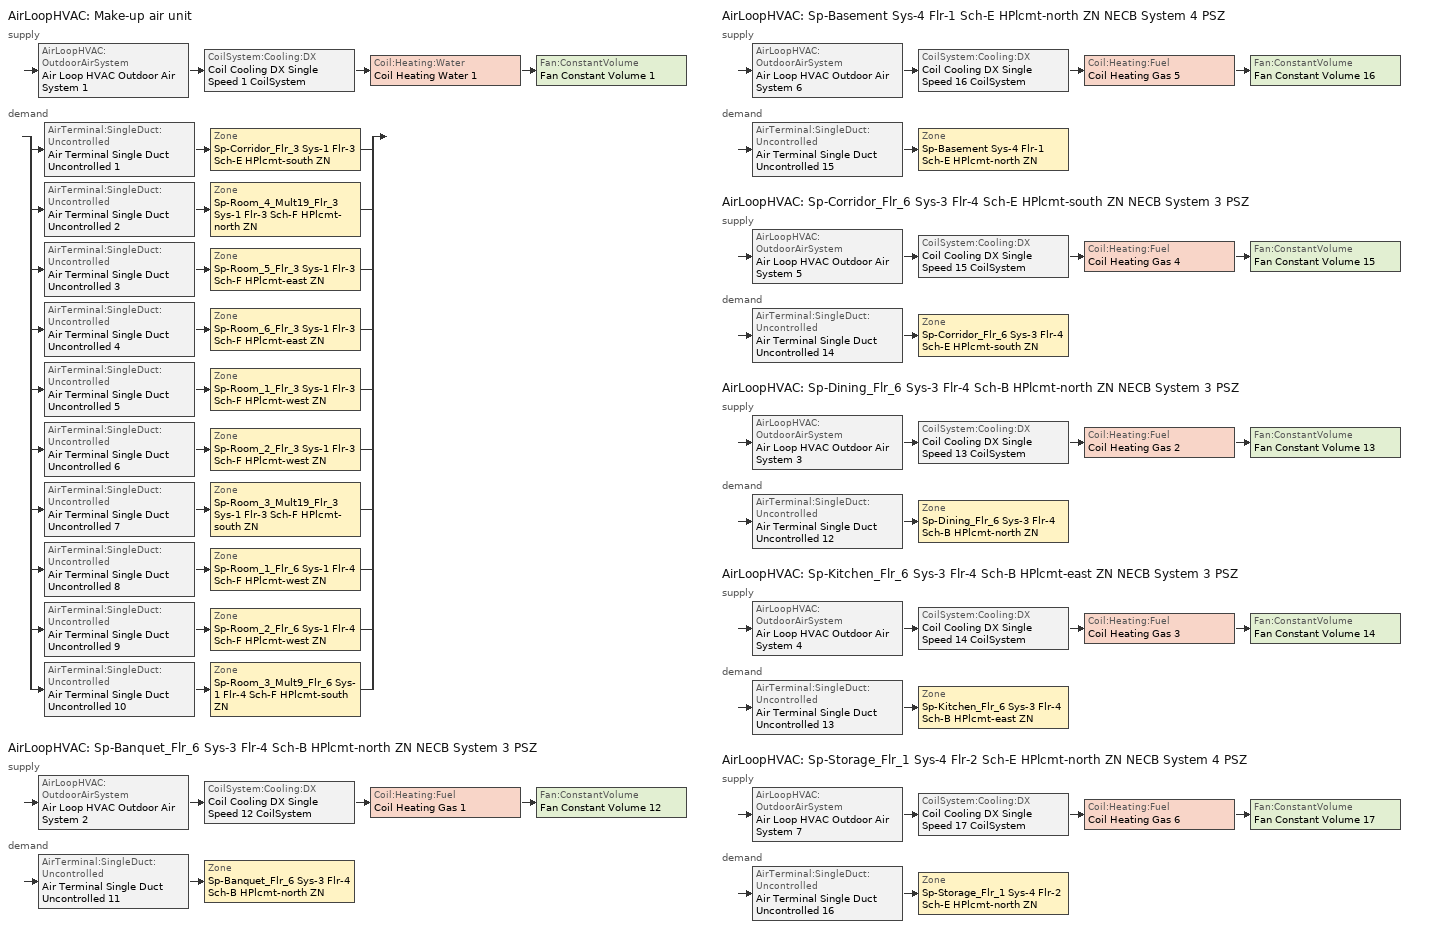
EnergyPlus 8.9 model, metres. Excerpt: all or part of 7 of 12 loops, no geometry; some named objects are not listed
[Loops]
AirLoopHVAC 'Make-up air unit'
 supply: AirLoopHVAC:OutdoorAirSystem 'Air Loop HVAC Outdoor Air System 1' > CoilSystem:Cooling:DX 'Coil Cooling DX Single Speed 1 CoilSystem' > Coil:Heating:Water 'Coil Heating Water 1' > Fan:ConstantVolume 'Fan Constant Volume 1'
 demand: split
  | AirTerminal:SingleDuct:Uncontrolled 'Air Terminal Single Duct Uncontrolled 1' > Zone 'Sp-Corridor_Flr_3 Sys-1 Flr-3 Sch-E HPlcmt-south ZN'
  | AirTerminal:SingleDuct:Uncontrolled 'Air Terminal Single Duct Uncontrolled 2' > Zone 'Sp-Room_4_Mult19_Flr_3 Sys-1 Flr-3 Sch-F HPlcmt-north ZN'
  | AirTerminal:SingleDuct:Uncontrolled 'Air Terminal Single Duct Uncontrolled 3' > Zone 'Sp-Room_5_Flr_3 Sys-1 Flr-3 Sch-F HPlcmt-east ZN'
  | AirTerminal:SingleDuct:Uncontrolled 'Air Terminal Single Duct Uncontrolled 4' > Zone 'Sp-Room_6_Flr_3 Sys-1 Flr-3 Sch-F HPlcmt-east ZN'
  | AirTerminal:SingleDuct:Uncontrolled 'Air Terminal Single Duct Uncontrolled 5' > Zone 'Sp-Room_1_Flr_3 Sys-1 Flr-3 Sch-F HPlcmt-west ZN'
  | AirTerminal:SingleDuct:Uncontrolled 'Air Terminal Single Duct Uncontrolled 6' > Zone 'Sp-Room_2_Flr_3 Sys-1 Flr-3 Sch-F HPlcmt-west ZN'
  | AirTerminal:SingleDuct:Uncontrolled 'Air Terminal Single Duct Uncontrolled 7' > Zone 'Sp-Room_3_Mult19_Flr_3 Sys-1 Flr-3 Sch-F HPlcmt-south ZN'
  | AirTerminal:SingleDuct:Uncontrolled 'Air Terminal Single Duct Uncontrolled 8' > Zone 'Sp-Room_1_Flr_6 Sys-1 Flr-4 Sch-F HPlcmt-west ZN'
  | AirTerminal:SingleDuct:Uncontrolled 'Air Terminal Single Duct Uncontrolled 9' > Zone 'Sp-Room_2_Flr_6 Sys-1 Flr-4 Sch-F HPlcmt-west ZN'
  | AirTerminal:SingleDuct:Uncontrolled 'Air Terminal Single Duct Uncontrolled 10' > Zone 'Sp-Room_3_Mult9_Flr_6 Sys-1 Flr-4 Sch-F HPlcmt-south ZN'
AirLoopHVAC 'Sp-Banquet_Flr_6 Sys-3 Flr-4 Sch-B HPlcmt-north ZN NECB System 3 PSZ'
 supply: AirLoopHVAC:OutdoorAirSystem 'Air Loop HVAC Outdoor Air System 2' > CoilSystem:Cooling:DX 'Coil Cooling DX Single Speed 12 CoilSystem' > Coil:Heating:Fuel 'Coil Heating Gas 1' > Fan:ConstantVolume 'Fan Constant Volume 12'
 demand: AirTerminal:SingleDuct:Uncontrolled 'Air Terminal Single Duct Uncontrolled 11' > Zone 'Sp-Banquet_Flr_6 Sys-3 Flr-4 Sch-B HPlcmt-north ZN'
AirLoopHVAC 'Sp-Basement Sys-4 Flr-1 Sch-E HPlcmt-north ZN NECB System 4 PSZ'
 supply: AirLoopHVAC:OutdoorAirSystem 'Air Loop HVAC Outdoor Air System 6' > CoilSystem:Cooling:DX 'Coil Cooling DX Single Speed 16 CoilSystem' > Coil:Heating:Fuel 'Coil Heating Gas 5' > Fan:ConstantVolume 'Fan Constant Volume 16'
 demand: AirTerminal:SingleDuct:Uncontrolled 'Air Terminal Single Duct Uncontrolled 15' > Zone 'Sp-Basement Sys-4 Flr-1 Sch-E HPlcmt-north ZN'
AirLoopHVAC 'Sp-Corridor_Flr_6 Sys-3 Flr-4 Sch-E HPlcmt-south ZN NECB System 3 PSZ'
 supply: AirLoopHVAC:OutdoorAirSystem 'Air Loop HVAC Outdoor Air System 5' > CoilSystem:Cooling:DX 'Coil Cooling DX Single Speed 15 CoilSystem' > Coil:Heating:Fuel 'Coil Heating Gas 4' > Fan:ConstantVolume 'Fan Constant Volume 15'
 demand: AirTerminal:SingleDuct:Uncontrolled 'Air Terminal Single Duct Uncontrolled 14' > Zone 'Sp-Corridor_Flr_6 Sys-3 Flr-4 Sch-E HPlcmt-south ZN'
AirLoopHVAC 'Sp-Dining_Flr_6 Sys-3 Flr-4 Sch-B HPlcmt-north ZN NECB System 3 PSZ'
 supply: AirLoopHVAC:OutdoorAirSystem 'Air Loop HVAC Outdoor Air System 3' > CoilSystem:Cooling:DX 'Coil Cooling DX Single Speed 13 CoilSystem' > Coil:Heating:Fuel 'Coil Heating Gas 2' > Fan:ConstantVolume 'Fan Constant Volume 13'
 demand: AirTerminal:SingleDuct:Uncontrolled 'Air Terminal Single Duct Uncontrolled 12' > Zone 'Sp-Dining_Flr_6 Sys-3 Flr-4 Sch-B HPlcmt-north ZN'
AirLoopHVAC 'Sp-Kitchen_Flr_6 Sys-3 Flr-4 Sch-B HPlcmt-east ZN NECB System 3 PSZ'
 supply: AirLoopHVAC:OutdoorAirSystem 'Air Loop HVAC Outdoor Air System 4' > CoilSystem:Cooling:DX 'Coil Cooling DX Single Speed 14 CoilSystem' > Coil:Heating:Fuel 'Coil Heating Gas 3' > Fan:ConstantVolume 'Fan Constant Volume 14'
 demand: AirTerminal:SingleDuct:Uncontrolled 'Air Terminal Single Duct Uncontrolled 13' > Zone 'Sp-Kitchen_Flr_6 Sys-3 Flr-4 Sch-B HPlcmt-east ZN'
AirLoopHVAC 'Sp-Storage_Flr_1 Sys-4 Flr-2 Sch-E HPlcmt-north ZN NECB System 4 PSZ'
 supply: AirLoopHVAC:OutdoorAirSystem 'Air Loop HVAC Outdoor Air System 7' > CoilSystem:Cooling:DX 'Coil Cooling DX Single Speed 17 CoilSystem' > Coil:Heating:Fuel 'Coil Heating Gas 6' > Fan:ConstantVolume 'Fan Constant Volume 17'
 demand: AirTerminal:SingleDuct:Uncontrolled 'Air Terminal Single Duct Uncontrolled 16' > Zone 'Sp-Storage_Flr_1 Sys-4 Flr-2 Sch-E HPlcmt-north ZN'
[ZoneControl:Thermostat] Control Object Type 1=ThermostatSetpoint:DualSetpoint
Name | Zone or ZoneList | Control Type Schedule | Control Name 1
Sp-Banquet_Flr_6 Sys-3 Flr-4 Sch-B HPlcmt-north ZN Thermostat | Sp-Banquet_Flr_6 Sys-3 Flr-4 Sch-B HPlcmt-north ZN | Sp-Banquet_Flr_6 Sys-3 Flr-4 Sch-B HPlcmt-north ZN Thermostat Schedule | Space Function Dining area - other Thermostat 3
Sp-Basement Sys-4 Flr-1 Sch-E HPlcmt-north ZN Thermostat | Sp-Basement Sys-4 Flr-1 Sch-E HPlcmt-north ZN | Sp-Basement Sys-4 Flr-1 Sch-E HPlcmt-north ZN Thermostat Schedule | Space Function Storage room <= 5 m2 <= 100 m2-sch-E Thermostat 3
Sp-Corridor_Flr_3 Sys-1 Flr-3 Sch-E HPlcmt-south ZN Thermostat | Sp-Corridor_Flr_3 Sys-1 Flr-3 Sch-E HPlcmt-south ZN | Sp-Corridor_Flr_3 Sys-1 Flr-3 Sch-E HPlcmt-south ZN Thermostat Schedule | Space Function Corridor/Transition area - hospital-sch-E Thermostat 3
Sp-Corridor_Flr_6 Sys-3 Flr-4 Sch-E HPlcmt-south ZN Thermostat | Sp-Corridor_Flr_6 Sys-3 Flr-4 Sch-E HPlcmt-south ZN | Sp-Corridor_Flr_6 Sys-3 Flr-4 Sch-E HPlcmt-south ZN Thermostat Schedule | Space Function Corridor/Transition area - hospital-sch-E Thermostat 4
Sp-Dining_Flr_6 Sys-3 Flr-4 Sch-B HPlcmt-north ZN Thermostat | Sp-Dining_Flr_6 Sys-3 Flr-4 Sch-B HPlcmt-north ZN | Sp-Dining_Flr_6 Sys-3 Flr-4 Sch-B HPlcmt-north ZN Thermostat Schedule | Space Function Dining area - other Thermostat 4
Sp-Kitchen_Flr_6 Sys-3 Flr-4 Sch-B HPlcmt-east ZN Thermostat | Sp-Kitchen_Flr_6 Sys-3 Flr-4 Sch-B HPlcmt-east ZN | Sp-Kitchen_Flr_6 Sys-3 Flr-4 Sch-B HPlcmt-east ZN Thermostat Schedule | Space Function Food preparation area Thermostat 2
Sp-Room_1_Flr_3 Sys-1 Flr-3 Sch-F HPlcmt-west ZN Thermostat | Sp-Room_1_Flr_3 Sys-1 Flr-3 Sch-F HPlcmt-west ZN | Sp-Room_1_Flr_3 Sys-1 Flr-3 Sch-F HPlcmt-west ZN Thermostat Schedule | Space Function Guest room Thermostat 13
Sp-Room_1_Flr_6 Sys-1 Flr-4 Sch-F HPlcmt-west ZN Thermostat | Sp-Room_1_Flr_6 Sys-1 Flr-4 Sch-F HPlcmt-west ZN | Sp-Room_1_Flr_6 Sys-1 Flr-4 Sch-F HPlcmt-west ZN Thermostat Schedule | Space Function Guest room Thermostat 16
Sp-Room_2_Flr_3 Sys-1 Flr-3 Sch-F HPlcmt-west ZN Thermostat | Sp-Room_2_Flr_3 Sys-1 Flr-3 Sch-F HPlcmt-west ZN | Sp-Room_2_Flr_3 Sys-1 Flr-3 Sch-F HPlcmt-west ZN Thermostat Schedule | Space Function Guest room Thermostat 14
Sp-Room_2_Flr_6 Sys-1 Flr-4 Sch-F HPlcmt-west ZN Thermostat | Sp-Room_2_Flr_6 Sys-1 Flr-4 Sch-F HPlcmt-west ZN | Sp-Room_2_Flr_6 Sys-1 Flr-4 Sch-F HPlcmt-west ZN Thermostat Schedule | Space Function Guest room Thermostat 17
Sp-Room_3_Mult19_Flr_3 Sys-1 Flr-3 Sch-F HPlcmt-south ZN Thermostat | Sp-Room_3_Mult19_Flr_3 Sys-1 Flr-3 Sch-F HPlcmt-south ZN | Sp-Room_3_Mult19_Flr_3 Sys-1 Flr-3 Sch-F HPlcmt-south ZN Thermostat Schedule | Space Function Guest room Thermostat 15
Sp-Room_3_Mult9_Flr_6 Sys-1 Flr-4 Sch-F HPlcmt-south ZN Thermostat | Sp-Room_3_Mult9_Flr_6 Sys-1 Flr-4 Sch-F HPlcmt-south ZN | Sp-Room_3_Mult9_Flr_6 Sys-1 Flr-4 Sch-F HPlcmt-south ZN Thermostat Schedule | Space Function Guest room Thermostat 18
Sp-Room_4_Mult19_Flr_3 Sys-1 Flr-3 Sch-F HPlcmt-north ZN Thermostat | Sp-Room_4_Mult19_Flr_3 Sys-1 Flr-3 Sch-F HPlcmt-north ZN | Sp-Room_4_Mult19_Flr_3 Sys-1 Flr-3 Sch-F HPlcmt-north ZN Thermostat Schedule | Space Function Guest room Thermostat 10
Sp-Room_5_Flr_3 Sys-1 Flr-3 Sch-F HPlcmt-east ZN Thermostat | Sp-Room_5_Flr_3 Sys-1 Flr-3 Sch-F HPlcmt-east ZN | Sp-Room_5_Flr_3 Sys-1 Flr-3 Sch-F HPlcmt-east ZN Thermostat Schedule | Space Function Guest room Thermostat 11
Sp-Room_6_Flr_3 Sys-1 Flr-3 Sch-F HPlcmt-east ZN Thermostat | Sp-Room_6_Flr_3 Sys-1 Flr-3 Sch-F HPlcmt-east ZN | Sp-Room_6_Flr_3 Sys-1 Flr-3 Sch-F HPlcmt-east ZN Thermostat Schedule | Space Function Guest room Thermostat 12
Sp-Storage_Flr_1 Sys-4 Flr-2 Sch-E HPlcmt-north ZN Thermostat | Sp-Storage_Flr_1 Sys-4 Flr-2 Sch-E HPlcmt-north ZN | Sp-Storage_Flr_1 Sys-4 Flr-2 Sch-E HPlcmt-north ZN Thermostat Schedule | Space Function Storage room <= 5 m2 <= 100 m2-sch-E Thermostat 4
[ThermostatSetpoint:DualSetpoint]
Name | Heating Setpoint Temperature Schedule | Cooling Setpoint Temperature Schedule
Space Function Dining area - other Thermostat 3; Space Function Dining area - other Thermostat 4; Space Function Food preparation area Thermostat 2 | NECB-B-Thermostat Setpoint-Heating | NECB-B-Thermostat Setpoint-Cooling
Space Function Storage room <= 5 m2 <= 100 m2-sch-E Thermostat 3; Space Function Corridor/Transition area - hospital-sch-E Thermostat 3; Space Function Corridor/Transition area - hospital-sch-E Thermostat 4; Space Function Storage room <= 5 m2 <= 100 m2-sch-E Thermostat 4 | NECB-E-Thermostat Setpoint-Heating | NECB-E-Thermostat Setpoint-Cooling
Space Function Guest room Thermostat 13; Space Function Guest room Thermostat 16; Space Function Guest room Thermostat 14; Space Function Guest room Thermostat 17; Space Function Guest room Thermostat 15; Space Function Guest room Thermostat 18; Space Function Guest room Thermostat 10; Space Function Guest room Thermostat 11; Space Function Guest room Thermostat 12 | NECB-F-Thermostat Setpoint-Heating | NECB-F-Thermostat Setpoint-Cooling
[AirTerminal:SingleDuct:Uncontrolled] Availability Schedule=Always On Discrete; Maximum Air Flow Rate {m3/s}=AutoSize
Air Terminal Single Duct Uncontrolled 11; Air Terminal Single Duct Uncontrolled 15; Air Terminal Single Duct Uncontrolled 1; Air Terminal Single Duct Uncontrolled 14; Air Terminal Single Duct Uncontrolled 12; Air Terminal Single Duct Uncontrolled 13; Air Terminal Single Duct Uncontrolled 5; Air Terminal Single Duct Uncontrolled 8; Air Terminal Single Duct Uncontrolled 6; Air Terminal Single Duct Uncontrolled 9; Air Terminal Single Duct Uncontrolled 7; Air Terminal Single Duct Uncontrolled 10; Air Terminal Single Duct Uncontrolled 2; Air Terminal Single Duct Uncontrolled 3; Air Terminal Single Duct Uncontrolled 4; Air Terminal Single Duct Uncontrolled 16
[Zone equipment]
Sp-Banquet_Flr_6 Sys-3 Flr-4 Sch-B HPlcmt-north ZN: Air Terminal Single Duct Uncontrolled 11, Zone HVAC Baseboard Convective Water 11
Sp-Basement Sys-4 Flr-1 Sch-E HPlcmt-north ZN: Air Terminal Single Duct Uncontrolled 15, Zone HVAC Baseboard Convective Water 15
Sp-Corridor_Flr_3 Sys-1 Flr-3 Sch-E HPlcmt-south ZN: Sp-Corridor_Flr_3 Sys-1 Flr-3 Sch-E HPlcmt-south ZN PTAC, Zone HVAC Baseboard Convective Water 1, Air Terminal Single Duct Uncontrolled 1
Sp-Corridor_Flr_6 Sys-3 Flr-4 Sch-E HPlcmt-south ZN: Air Terminal Single Duct Uncontrolled 14, Zone HVAC Baseboard Convective Water 14
Sp-Dining_Flr_6 Sys-3 Flr-4 Sch-B HPlcmt-north ZN: Air Terminal Single Duct Uncontrolled 12, Zone HVAC Baseboard Convective Water 12
Sp-Kitchen_Flr_6 Sys-3 Flr-4 Sch-B HPlcmt-east ZN: Air Terminal Single Duct Uncontrolled 13, Zone HVAC Baseboard Convective Water 13
Sp-Room_1_Flr_3 Sys-1 Flr-3 Sch-F HPlcmt-west ZN: Sp-Room_1_Flr_3 Sys-1 Flr-3 Sch-F HPlcmt-west ZN PTAC, Zone HVAC Baseboard Convective Water 5, Air Terminal Single Duct Uncontrolled 5
Sp-Room_1_Flr_6 Sys-1 Flr-4 Sch-F HPlcmt-west ZN: Sp-Room_1_Flr_6 Sys-1 Flr-4 Sch-F HPlcmt-west ZN PTAC, Zone HVAC Baseboard Convective Water 8, Air Terminal Single Duct Uncontrolled 8
Sp-Room_2_Flr_3 Sys-1 Flr-3 Sch-F HPlcmt-west ZN: Sp-Room_2_Flr_3 Sys-1 Flr-3 Sch-F HPlcmt-west ZN PTAC, Zone HVAC Baseboard Convective Water 6, Air Terminal Single Duct Uncontrolled 6
Sp-Room_2_Flr_6 Sys-1 Flr-4 Sch-F HPlcmt-west ZN: Sp-Room_2_Flr_6 Sys-1 Flr-4 Sch-F HPlcmt-west ZN PTAC, Zone HVAC Baseboard Convective Water 9, Air Terminal Single Duct Uncontrolled 9
Sp-Room_3_Mult19_Flr_3 Sys-1 Flr-3 Sch-F HPlcmt-south ZN: Sp-Room_3_Mult19_Flr_3 Sys-1 Flr-3 Sch-F HPlcmt-south ZN PTAC, Zone HVAC Baseboard Convective Water 7, Air Terminal Single Duct Uncontrolled 7
Sp-Room_3_Mult9_Flr_6 Sys-1 Flr-4 Sch-F HPlcmt-south ZN: Sp-Room_3_Mult9_Flr_6 Sys-1 Flr-4 Sch-F HPlcmt-south ZN PTAC, Zone HVAC Baseboard Convective Water 10, Air Terminal Single Duct Uncontrolled 10
Sp-Room_4_Mult19_Flr_3 Sys-1 Flr-3 Sch-F HPlcmt-north ZN: Sp-Room_4_Mult19_Flr_3 Sys-1 Flr-3 Sch-F HPlcmt-north ZN PTAC, Zone HVAC Baseboard Convective Water 2, Air Terminal Single Duct Uncontrolled 2
Sp-Room_5_Flr_3 Sys-1 Flr-3 Sch-F HPlcmt-east ZN: Sp-Room_5_Flr_3 Sys-1 Flr-3 Sch-F HPlcmt-east ZN PTAC, Zone HVAC Baseboard Convective Water 3, Air Terminal Single Duct Uncontrolled 3
Sp-Room_6_Flr_3 Sys-1 Flr-3 Sch-F HPlcmt-east ZN: Sp-Room_6_Flr_3 Sys-1 Flr-3 Sch-F HPlcmt-east ZN PTAC, Zone HVAC Baseboard Convective Water 4, Air Terminal Single Duct Uncontrolled 4
Sp-Storage_Flr_1 Sys-4 Flr-2 Sch-E HPlcmt-north ZN: Air Terminal Single Duct Uncontrolled 16, Zone HVAC Baseboard Convective Water 16
[Sizing:Zone] Zone Cooling Design Supply Air Temperature Input Method=SupplyAirTemperature; Zone Cooling Design Supply Air Temperature {C}=13; Zone Cooling Design Supply Air Temperature Difference {deltaC}=11.11; Zone Heating Design Supply Air Temperature Input Method=SupplyAirTemperature; Zone Heating Design Supply Air Temperature {C}=43; Zone Heating Design Supply Air Temperature Difference {deltaC}=11.11; Zone Cooling Design Supply Air Humidity Ratio {kgWater/kgDryAir}=0.0085; Zone Heating Design Supply Air Humidity Ratio {kgWater/kgDryAir}=0.008; Zone Heating Sizing Factor=1.3; Zone Cooling Sizing Factor=1.1; Cooling Design Air Flow Method=DesignDay; Cooling Design Air Flow Rate {m3/s}=0; Cooling Minimum Air Flow per Zone Floor Area {m3/s-m2}=0.000762; Cooling Minimum Air Flow {m3/s}=0; Cooling Minimum Air Flow Fraction=0; Heating Design Air Flow Method=DesignDay; Heating Design Air Flow Rate {m3/s}=0; Heating Maximum Air Flow per Zone Floor Area {m3/s-m2}=0.002032; Heating Maximum Air Flow {m3/s}=0.141576; Heating Maximum Air Flow Fraction=0.3; Account for Dedicated Outdoor Air System=No
Name | Design Specification Outdoor Air Object | Design Specification Zone Air Distribution Object
Sp-Banquet_Flr_6 Sys-3 Flr-4 Sch-B HPlcmt-north ZN | Space Function Dining area - other Ventilation | Sp-Banquet_Flr_6 Sys-3 Flr-4 Sch-B HPlcmt-north ZN Design Spec Zone Air Dist
Sp-Basement Sys-4 Flr-1 Sch-E HPlcmt-north ZN | Space Function Storage room <= 5 m2 <= 100 m2-sch-E Ventilation | Sp-Basement Sys-4 Flr-1 Sch-E HPlcmt-north ZN Design Spec Zone Air Dist
Sp-Corridor_Flr_3 Sys-1 Flr-3 Sch-E HPlcmt-south ZN | Space Function Corridor/Transition area - hospital-sch-E Ventilation | Sp-Corridor_Flr_3 Sys-1 Flr-3 Sch-E HPlcmt-south ZN Design Spec Zone Air Dist
Sp-Corridor_Flr_6 Sys-3 Flr-4 Sch-E HPlcmt-south ZN | Space Function Corridor/Transition area - hospital-sch-E Ventilation | Sp-Corridor_Flr_6 Sys-3 Flr-4 Sch-E HPlcmt-south ZN Design Spec Zone Air Dist
Sp-Dining_Flr_6 Sys-3 Flr-4 Sch-B HPlcmt-north ZN | Space Function Dining area - other Ventilation | Sp-Dining_Flr_6 Sys-3 Flr-4 Sch-B HPlcmt-north ZN Design Spec Zone Air Dist
Sp-Kitchen_Flr_6 Sys-3 Flr-4 Sch-B HPlcmt-east ZN | Space Function Food preparation area Ventilation | Sp-Kitchen_Flr_6 Sys-3 Flr-4 Sch-B HPlcmt-east ZN Design Spec Zone Air Dist
Sp-Room_1_Flr_3 Sys-1 Flr-3 Sch-F HPlcmt-west ZN | Space Function Guest room Ventilation | Sp-Room_1_Flr_3 Sys-1 Flr-3 Sch-F HPlcmt-west ZN Design Spec Zone Air Dist
Sp-Room_1_Flr_6 Sys-1 Flr-4 Sch-F HPlcmt-west ZN | Space Function Guest room Ventilation | Sp-Room_1_Flr_6 Sys-1 Flr-4 Sch-F HPlcmt-west ZN Design Spec Zone Air Dist
Sp-Room_2_Flr_3 Sys-1 Flr-3 Sch-F HPlcmt-west ZN | Space Function Guest room Ventilation | Sp-Room_2_Flr_3 Sys-1 Flr-3 Sch-F HPlcmt-west ZN Design Spec Zone Air Dist
Sp-Room_2_Flr_6 Sys-1 Flr-4 Sch-F HPlcmt-west ZN | Space Function Guest room Ventilation | Sp-Room_2_Flr_6 Sys-1 Flr-4 Sch-F HPlcmt-west ZN Design Spec Zone Air Dist
Sp-Room_3_Mult19_Flr_3 Sys-1 Flr-3 Sch-F HPlcmt-south ZN | Space Function Guest room Ventilation | Sp-Room_3_Mult19_Flr_3 Sys-1 Flr-3 Sch-F HPlcmt-south ZN Design Spec Zone Air Dist
Sp-Room_3_Mult9_Flr_6 Sys-1 Flr-4 Sch-F HPlcmt-south ZN | Space Function Guest room Ventilation | Sp-Room_3_Mult9_Flr_6 Sys-1 Flr-4 Sch-F HPlcmt-south ZN Design Spec Zone Air Dist
Sp-Room_4_Mult19_Flr_3 Sys-1 Flr-3 Sch-F HPlcmt-north ZN | Space Function Guest room Ventilation | Sp-Room_4_Mult19_Flr_3 Sys-1 Flr-3 Sch-F HPlcmt-north ZN Design Spec Zone Air Dist
Sp-Room_5_Flr_3 Sys-1 Flr-3 Sch-F HPlcmt-east ZN | Space Function Guest room Ventilation | Sp-Room_5_Flr_3 Sys-1 Flr-3 Sch-F HPlcmt-east ZN Design Spec Zone Air Dist
Sp-Room_6_Flr_3 Sys-1 Flr-3 Sch-F HPlcmt-east ZN | Space Function Guest room Ventilation | Sp-Room_6_Flr_3 Sys-1 Flr-3 Sch-F HPlcmt-east ZN Design Spec Zone Air Dist
Sp-Storage_Flr_1 Sys-4 Flr-2 Sch-E HPlcmt-north ZN | Space Function Storage room <= 5 m2 <= 100 m2-sch-E Ventilation | Sp-Storage_Flr_1 Sys-4 Flr-2 Sch-E HPlcmt-north ZN Design Spec Zone Air Dist
[DesignSpecification:ZoneAirDistribution] Zone Air Distribution Effectiveness in Cooling Mode=1; Zone Air Distribution Effectiveness in Heating Mode=1
Sp-Banquet_Flr_6 Sys-3 Flr-4 Sch-B HPlcmt-north ZN Design Spec Zone Air Dist; Sp-Basement Sys-4 Flr-1 Sch-E HPlcmt-north ZN Design Spec Zone Air Dist; Sp-Corridor_Flr_3 Sys-1 Flr-3 Sch-E HPlcmt-south ZN Design Spec Zone Air Dist; Sp-Corridor_Flr_6 Sys-3 Flr-4 Sch-E HPlcmt-south ZN Design Spec Zone Air Dist; Sp-Dining_Flr_6 Sys-3 Flr-4 Sch-B HPlcmt-north ZN Design Spec Zone Air Dist; Sp-Kitchen_Flr_6 Sys-3 Flr-4 Sch-B HPlcmt-east ZN Design Spec Zone Air Dist; Sp-Room_1_Flr_3 Sys-1 Flr-3 Sch-F HPlcmt-west ZN Design Spec Zone Air Dist; Sp-Room_1_Flr_6 Sys-1 Flr-4 Sch-F HPlcmt-west ZN Design Spec Zone Air Dist; Sp-Room_2_Flr_3 Sys-1 Flr-3 Sch-F HPlcmt-west ZN Design Spec Zone Air Dist; Sp-Room_2_Flr_6 Sys-1 Flr-4 Sch-F HPlcmt-west ZN Design Spec Zone Air Dist; Sp-Room_3_Mult19_Flr_3 Sys-1 Flr-3 Sch-F HPlcmt-south ZN Design Spec Zone Air Dist; Sp-Room_3_Mult9_Flr_6 Sys-1 Flr-4 Sch-F HPlcmt-south ZN Design Spec Zone Air Dist; Sp-Room_4_Mult19_Flr_3 Sys-1 Flr-3 Sch-F HPlcmt-north ZN Design Spec Zone Air Dist; Sp-Room_5_Flr_3 Sys-1 Flr-3 Sch-F HPlcmt-east ZN Design Spec Zone Air Dist; Sp-Room_6_Flr_3 Sys-1 Flr-3 Sch-F HPlcmt-east ZN Design Spec Zone Air Dist; Sp-Storage_Flr_1 Sys-4 Flr-2 Sch-E HPlcmt-north ZN Design Spec Zone Air Dist
[Controller:MechanicalVentilation] Availability Schedule=Always On Discrete; Demand Controlled Ventilation=No; System Outdoor Air Method=ZoneSum
Controller Mechanical Ventilation 2: Zone Name 1=Sp-Banquet_Flr_6 Sys-3 Flr-4 Sch-B HPlcmt-north ZN; Design Specification Outdoor Air Object Name 1=Space Function Dining area - other Ventilation; Design Specification Zone Air Distribution Object Name 1=Sp-Banquet_Flr_6 Sys-3 Flr-4 Sch-B HPlcmt-north ZN Design Spec Zone Air Dist
Controller Mechanical Ventilation 6: Zone Name 1=Sp-Basement Sys-4 Flr-1 Sch-E HPlcmt-north ZN; Design Specification Outdoor Air Object Name 1=Space Function Storage room <= 5 m2 <= 100 m2-sch-E Ventilation; Design Specification Zone Air Distribution Object Name 1=Sp-Basement Sys-4 Flr-1 Sch-E HPlcmt-north ZN Design Spec Zone Air Dist
Controller Mechanical Ventilation 1: Zone Name 1=Sp-Corridor_Flr_3 Sys-1 Flr-3 Sch-E HPlcmt-south ZN; Design Specification Outdoor Air Object Name 1=Space Function Corridor/Transition area - hospital-sch-E Ventilation; Design Specification Zone Air Distribution Object Name 1=Sp-Corridor_Flr_3 Sys-1 Flr-3 Sch-E HPlcmt-south ZN Design Spec Zone Air Dist; Zone Name 2=Sp-Room_1_Flr_3 Sys-1 Flr-3 Sch-F HPlcmt-west ZN; Design Specification Outdoor Air Object Name 2=Space Function Guest room Ventilation; Design Specification Zone Air Distribution Object Name 2=Sp-Room_1_Flr_3 Sys-1 Flr-3 Sch-F HPlcmt-west ZN Design Spec Zone Air Dist; Zone Name 3=Sp-Room_1_Flr_6 Sys-1 Flr-4 Sch-F HPlcmt-west ZN; Design Specification Outdoor Air Object Name 3=Space Function Guest room Ventilation; Design Specification Zone Air Distribution Object Name 3=Sp-Room_1_Flr_6 Sys-1 Flr-4 Sch-F HPlcmt-west ZN Design Spec Zone Air Dist; Zone Name 4=Sp-Room_2_Flr_3 Sys-1 Flr-3 Sch-F HPlcmt-west ZN; Design Specification Outdoor Air Object Name 4=Space Function Guest room Ventilation; Design Specification Zone Air Distribution Object Name 4=Sp-Room_2_Flr_3 Sys-1 Flr-3 Sch-F HPlcmt-west ZN Design Spec Zone Air Dist; Zone Name 5=Sp-Room_2_Flr_6 Sys-1 Flr-4 Sch-F HPlcmt-west ZN; Design Specification Outdoor Air Object Name 5=Space Function Guest room Ventilation; Design Specification Zone Air Distribution Object Name 5=Sp-Room_2_Flr_6 Sys-1 Flr-4 Sch-F HPlcmt-west ZN Design Spec Zone Air Dist; Zone Name 6=Sp-Room_3_Mult19_Flr_3 Sys-1 Flr-3 Sch-F HPlcmt-south ZN; Design Specification Outdoor Air Object Name 6=Space Function Guest room Ventilation; Design Specification Zone Air Distribution Object Name 6=Sp-Room_3_Mult19_Flr_3 Sys-1 Flr-3 Sch-F HPlcmt-south ZN Design Spec Zone Air Dist; Zone Name 7=Sp-Room_3_Mult9_Flr_6 Sys-1 Flr-4 Sch-F HPlcmt-south ZN; Design Specification Outdoor Air Object Name 7=Space Function Guest room Ventilation; Design Specification Zone Air Distribution Object Name 7=Sp-Room_3_Mult9_Flr_6 Sys-1 Flr-4 Sch-F HPlcmt-south ZN Design Spec Zone Air Dist; Zone Name 8=Sp-Room_4_Mult19_Flr_3 Sys-1 Flr-3 Sch-F HPlcmt-north ZN; Design Specification Outdoor Air Object Name 8=Space Function Guest room Ventilation; Design Specification Zone Air Distribution Object Name 8=Sp-Room_4_Mult19_Flr_3 Sys-1 Flr-3 Sch-F HPlcmt-north ZN Design Spec Zone Air Dist; Zone Name 9=Sp-Room_5_Flr_3 Sys-1 Flr-3 Sch-F HPlcmt-east ZN; Design Specification Outdoor Air Object Name 9=Space Function Guest room Ventilation; Design Specification Zone Air Distribution Object Name 9=Sp-Room_5_Flr_3 Sys-1 Flr-3 Sch-F HPlcmt-east ZN Design Spec Zone Air Dist; Zone Name 10=Sp-Room_6_Flr_3 Sys-1 Flr-3 Sch-F HPlcmt-east ZN; Design Specification Outdoor Air Object Name 10=Space Function Guest room Ventilation; Design Specification Zone Air Distribution Object Name 10=Sp-Room_6_Flr_3 Sys-1 Flr-3 Sch-F HPlcmt-east ZN Design Spec Zone Air Dist
Controller Mechanical Ventilation 5: Zone Name 1=Sp-Corridor_Flr_6 Sys-3 Flr-4 Sch-E HPlcmt-south ZN; Design Specification Outdoor Air Object Name 1=Space Function Corridor/Transition area - hospital-sch-E Ventilation; Design Specification Zone Air Distribution Object Name 1=Sp-Corridor_Flr_6 Sys-3 Flr-4 Sch-E HPlcmt-south ZN Design Spec Zone Air Dist
Controller Mechanical Ventilation 3: Zone Name 1=Sp-Dining_Flr_6 Sys-3 Flr-4 Sch-B HPlcmt-north ZN; Design Specification Outdoor Air Object Name 1=Space Function Dining area - other Ventilation; Design Specification Zone Air Distribution Object Name 1=Sp-Dining_Flr_6 Sys-3 Flr-4 Sch-B HPlcmt-north ZN Design Spec Zone Air Dist
Controller Mechanical Ventilation 4: Zone Name 1=Sp-Kitchen_Flr_6 Sys-3 Flr-4 Sch-B HPlcmt-east ZN; Design Specification Outdoor Air Object Name 1=Space Function Food preparation area Ventilation; Design Specification Zone Air Distribution Object Name 1=Sp-Kitchen_Flr_6 Sys-3 Flr-4 Sch-B HPlcmt-east ZN Design Spec Zone Air Dist
Controller Mechanical Ventilation 7: Zone Name 1=Sp-Storage_Flr_1 Sys-4 Flr-2 Sch-E HPlcmt-north ZN; Design Specification Outdoor Air Object Name 1=Space Function Storage room <= 5 m2 <= 100 m2-sch-E Ventilation; Design Specification Zone Air Distribution Object Name 1=Sp-Storage_Flr_1 Sys-4 Flr-2 Sch-E HPlcmt-north ZN Design Spec Zone Air Dist
[DesignSpecification:OutdoorAir] Outdoor Air Method=Sum; Outdoor Air Flow per Person {m3/s-person}=0; Outdoor Air Flow per Zone {m3/s}=0; Outdoor Air Flow Air Changes per Hour {1/hr}=0
Name | Outdoor Air Flow per Zone Floor Area {m3/s-m2}
Space Function Dining area - other Ventilation | 0.0035814
Space Function Storage room <= 5 m2 <= 100 m2-sch-E Ventilation | 0.0003556
Space Function Corridor/Transition area - hospital-sch-E Ventilation | 0.0003048
Space Function Food preparation area Ventilation | 0.0013716
Space Function Guest room Ventilation | 0.0005588
[Coil:Heating:Water]
Coil Heating Water 1: Availability Schedule=Always On Discrete; U-Factor Times Area Value {W/K}=Autosize; Maximum Water Flow Rate {m3/s}=Autosize; Performance Input Method=UFactorTimesAreaAndDesignWaterFlowRate; Rated Capacity {W}=Autosize; Rated Inlet Water Temperature {C}=82.2; Rated Inlet Air Temperature {C}=16.6; Rated Outlet Water Temperature {C}=71.1; Rated Outlet Air Temperature {C}=32.2; Rated Ratio for Air and Water Convection=0.5
[ZoneHVAC:PackagedTerminalAirConditioner] Availability Schedule=Always On Discrete; Cooling Supply Air Flow Rate {m3/s}=Autosize; Heating Supply Air Flow Rate {m3/s}=Autosize; No Load Supply Air Flow Rate {m3/s}=Autosize; Cooling Outdoor Air Flow Rate {m3/s}=Autosize; Heating Outdoor Air Flow Rate {m3/s}=Autosize; No Load Outdoor Air Flow Rate {m3/s}=Autosize; Fan Placement=DrawThrough
Name | Supply Air Fan | Heating Coil | Cooling Coil
Sp-Corridor_Flr_3 Sys-1 Flr-3 Sch-E HPlcmt-south ZN PTAC | Fan Constant Volume 2 | Coil Heating Electric 1 | Coil Cooling DX Single Speed 2
Sp-Room_1_Flr_3 Sys-1 Flr-3 Sch-F HPlcmt-west ZN PTAC | Fan Constant Volume 6 | Coil Heating Electric 5 | Coil Cooling DX Single Speed 6
Sp-Room_1_Flr_6 Sys-1 Flr-4 Sch-F HPlcmt-west ZN PTAC | Fan Constant Volume 9 | Coil Heating Electric 8 | Coil Cooling DX Single Speed 9
Sp-Room_2_Flr_3 Sys-1 Flr-3 Sch-F HPlcmt-west ZN PTAC | Fan Constant Volume 7 | Coil Heating Electric 6 | Coil Cooling DX Single Speed 7
Sp-Room_2_Flr_6 Sys-1 Flr-4 Sch-F HPlcmt-west ZN PTAC | Fan Constant Volume 10 | Coil Heating Electric 9 | Coil Cooling DX Single Speed 10
Sp-Room_3_Mult19_Flr_3 Sys-1 Flr-3 Sch-F HPlcmt-south ZN PTAC | Fan Constant Volume 8 | Coil Heating Electric 7 | Coil Cooling DX Single Speed 8
Sp-Room_3_Mult9_Flr_6 Sys-1 Flr-4 Sch-F HPlcmt-south ZN PTAC | Fan Constant Volume 11 | Coil Heating Electric 10 | Coil Cooling DX Single Speed 11
Sp-Room_4_Mult19_Flr_3 Sys-1 Flr-3 Sch-F HPlcmt-north ZN PTAC | Fan Constant Volume 3 | Coil Heating Electric 2 | Coil Cooling DX Single Speed 3
Sp-Room_5_Flr_3 Sys-1 Flr-3 Sch-F HPlcmt-east ZN PTAC | Fan Constant Volume 4 | Coil Heating Electric 3 | Coil Cooling DX Single Speed 4
Sp-Room_6_Flr_3 Sys-1 Flr-3 Sch-F HPlcmt-east ZN PTAC | Fan Constant Volume 5 | Coil Heating Electric 4 | Coil Cooling DX Single Speed 5
[Fan:ConstantVolume] Availability Schedule=Always On Discrete; Fan Total Efficiency=0.7; Maximum Flow Rate {m3/s}=AutoSize; Motor Efficiency=0.9; Motor In Airstream Fraction=1
Name | Pressure Rise {Pa}
Fan Constant Volume 2; Fan Constant Volume 6; Fan Constant Volume 9; Fan Constant Volume 7; Fan Constant Volume 10; Fan Constant Volume 8; Fan Constant Volume 11; Fan Constant Volume 3; Fan Constant Volume 4; Fan Constant Volume 5 | 640
Fan Constant Volume 1; Fan Constant Volume 12; Fan Constant Volume 16; Fan Constant Volume 15; Fan Constant Volume 13; Fan Constant Volume 14; Fan Constant Volume 17 | 250
[Coil:Heating:Electric] Availability Schedule=ON_OFF_ALWAYS_OFF; Efficiency=1; Nominal Capacity {W}=Autosize
Coil Heating Electric 1; Coil Heating Electric 5; Coil Heating Electric 8; Coil Heating Electric 6; Coil Heating Electric 9; Coil Heating Electric 7; Coil Heating Electric 10; Coil Heating Electric 2; Coil Heating Electric 3; Coil Heating Electric 4
[Coil:Cooling:DX:SingleSpeed] Availability Schedule=Always On Discrete; Gross Rated Total Cooling Capacity {W}=Autosize; Gross Rated Sensible Heat Ratio=Autosize; Gross Rated Cooling COP {W/W}=3; Rated Air Flow Rate {m3/s}=Autosize; Rated Evaporator Fan Power Per Volume Flow Rate {W/(m3/s)}=773.3; Condenser Type=AirCooled; Evaporative Condenser Effectiveness=0; Evaporative Condenser Air Flow Rate {m3/s}=Autosize; Evaporative Condenser Pump Rated Power Consumption {W}=Autosize; Crankcase Heater Capacity {W}=0; Maximum Outdoor Dry-Bulb Temperature for Crankcase Heater Operation {C}=0; Basin Heater Capacity {W/K}=0; Basin Heater Setpoint Temperature {C}=10
Name | Total Cooling Capacity Function of Temperature Curve | Total Cooling Capacity Function of Flow Fraction Curve | Energy Input Ratio Function of Temperature Curve | Energy Input Ratio Function of Flow Fraction Curve | Part Load Fraction Correlation Curve
Coil Cooling DX Single Speed 2 | Curve Biquadratic 3 | Curve Quadratic 3 | Curve Biquadratic 4 | Curve Quadratic 4 | Curve Cubic 2
Coil Cooling DX Single Speed 6 | Curve Biquadratic 11 | Curve Quadratic 11 | Curve Biquadratic 12 | Curve Quadratic 12 | Curve Cubic 6
Coil Cooling DX Single Speed 9 | Curve Biquadratic 17 | Curve Quadratic 17 | Curve Biquadratic 18 | Curve Quadratic 18 | Curve Cubic 9
Coil Cooling DX Single Speed 7 | Curve Biquadratic 13 | Curve Quadratic 13 | Curve Biquadratic 14 | Curve Quadratic 14 | Curve Cubic 7
Coil Cooling DX Single Speed 10 | Curve Biquadratic 19 | Curve Quadratic 19 | Curve Biquadratic 20 | Curve Quadratic 20 | Curve Cubic 10
Coil Cooling DX Single Speed 8 | Curve Biquadratic 15 | Curve Quadratic 15 | Curve Biquadratic 16 | Curve Quadratic 16 | Curve Cubic 8
Coil Cooling DX Single Speed 11 | Curve Biquadratic 21 | Curve Quadratic 21 | Curve Biquadratic 22 | Curve Quadratic 22 | Curve Cubic 11
Coil Cooling DX Single Speed 3 | Curve Biquadratic 5 | Curve Quadratic 5 | Curve Biquadratic 6 | Curve Quadratic 6 | Curve Cubic 3
Coil Cooling DX Single Speed 4 | Curve Biquadratic 7 | Curve Quadratic 7 | Curve Biquadratic 8 | Curve Quadratic 8 | Curve Cubic 4
Coil Cooling DX Single Speed 5 | Curve Biquadratic 9 | Curve Quadratic 9 | Curve Biquadratic 10 | Curve Quadratic 10 | Curve Cubic 5
Coil Cooling DX Single Speed 1 | Curve Biquadratic 1 | Curve Quadratic 1 | Curve Biquadratic 2 | Curve Quadratic 2 | Curve Cubic 1
Coil Cooling DX Single Speed 12 | Curve Biquadratic 23 | Curve Quadratic 23 | Curve Biquadratic 24 | Curve Quadratic 24 | Curve Quadratic 25
Coil Cooling DX Single Speed 16 | Curve Biquadratic 31 | Curve Quadratic 35 | Curve Biquadratic 32 | Curve Quadratic 36 | Curve Cubic 12
Coil Cooling DX Single Speed 15 | Curve Biquadratic 29 | Curve Quadratic 32 | Curve Biquadratic 30 | Curve Quadratic 33 | Curve Quadratic 34
Coil Cooling DX Single Speed 13 | Curve Biquadratic 25 | Curve Quadratic 26 | Curve Biquadratic 26 | Curve Quadratic 27 | Curve Quadratic 28
Coil Cooling DX Single Speed 14 | Curve Biquadratic 27 | Curve Quadratic 29 | Curve Biquadratic 28 | Curve Quadratic 30 | Curve Quadratic 31
Coil Cooling DX Single Speed 17 | Curve Biquadratic 33 | Curve Quadratic 37 | Curve Biquadratic 34 | Curve Quadratic 38 | Curve Cubic 13
[AirLoopHVAC] Design Supply Air Flow Rate {m3/s}=AutoSize
Make-up air unit; Sp-Banquet_Flr_6 Sys-3 Flr-4 Sch-B HPlcmt-north ZN NECB System 3 PSZ; Sp-Basement Sys-4 Flr-1 Sch-E HPlcmt-north ZN NECB System 4 PSZ; Sp-Corridor_Flr_6 Sys-3 Flr-4 Sch-E HPlcmt-south ZN NECB System 3 PSZ; Sp-Dining_Flr_6 Sys-3 Flr-4 Sch-B HPlcmt-north ZN NECB System 3 PSZ; Sp-Kitchen_Flr_6 Sys-3 Flr-4 Sch-B HPlcmt-east ZN NECB System 3 PSZ; Sp-Storage_Flr_1 Sys-4 Flr-2 Sch-E HPlcmt-north ZN NECB System 4 PSZ
[Sizing:System] Design Outdoor Air Flow Rate {m3/s}=Autosize; Central Heating Maximum System Air Flow Ratio=1; Preheat Design Temperature {C}=7; Preheat Design Humidity Ratio {kgWater/kgDryAir}=0.008; Precool Design Temperature {C}=13; Precool Design Humidity Ratio {kgWater/kgDryAir}=0.008; Central Cooling Design Supply Air Temperature {C}=13; Central Heating Design Supply Air Temperature {C}=43; Type of Zone Sum to Use=NonCoincident; Central Cooling Design Supply Air Humidity Ratio {kgWater/kgDryAir}=0.0085; Central Heating Design Supply Air Humidity Ratio {kgWater/kgDryAir}=0.008; Cooling Supply Air Flow Rate Method=DesignDay; Cooling Supply Air Flow Rate {m3/s}=0; Cooling Supply Air Flow Rate Per Floor Area {m3/s-m2}=0.00996765; Cooling Fraction of Autosized Cooling Supply Air Flow Rate=1; Cooling Supply Air Flow Rate Per Unit Cooling Capacity {m3/s-W}=3.94755e-05; Heating Supply Air Flow Rate Method=DesignDay; Heating Supply Air Flow Rate {m3/s}=0; Heating Supply Air Flow Rate Per Floor Area {m3/s-m2}=0.00996765; Heating Fraction of Autosized Heating Supply Air Flow Rate=1; Heating Fraction of Autosized Cooling Supply Air Flow Rate=1; Heating Supply Air Flow Rate Per Unit Heating Capacity {m3/s-W}=3.15882e-05; System Outdoor Air Method=ZoneSum; Zone Maximum Outdoor Air Fraction=1; Cooling Design Capacity Method=CoolingDesignCapacity; Cooling Design Capacity {W}=Autosize; Cooling Design Capacity Per Floor Area {W/m2}=234.7; Fraction of Autosized Cooling Design Capacity=1; Heating Design Capacity Method=HeatingDesignCapacity; Heating Design Capacity {W}=Autosize; Heating Design Capacity Per Floor Area {W/m2}=157; Fraction of Autosized Heating Design Capacity=1; Central Cooling Capacity Control Method=OnOff
Name | Type of Load to Size On | 100% Outdoor Air in Cooling | 100% Outdoor Air in Heating
Make-up air unit | VentilationRequirement | Yes | Yes
Sp-Banquet_Flr_6 Sys-3 Flr-4 Sch-B HPlcmt-north ZN NECB System 3 PSZ; Sp-Basement Sys-4 Flr-1 Sch-E HPlcmt-north ZN NECB System 4 PSZ; Sp-Corridor_Flr_6 Sys-3 Flr-4 Sch-E HPlcmt-south ZN NECB System 3 PSZ; Sp-Dining_Flr_6 Sys-3 Flr-4 Sch-B HPlcmt-north ZN NECB System 3 PSZ; Sp-Kitchen_Flr_6 Sys-3 Flr-4 Sch-B HPlcmt-east ZN NECB System 3 PSZ; Sp-Storage_Flr_1 Sys-4 Flr-2 Sch-E HPlcmt-north ZN NECB System 4 PSZ | Sensible | No | No
[Controller:WaterCoil]
Controller Water Coil 1: Control Variable=Temperature; Action=Normal; Actuator Variable=Flow; Controller Convergence Tolerance {deltaC}=Autosize; Maximum Actuated Flow {m3/s}=Autosize; Minimum Actuated Flow {m3/s}=0
[Controller:OutdoorAir] Minimum Outdoor Air Flow Rate {m3/s}=Autosize; Maximum Outdoor Air Flow Rate {m3/s}=Autosize; Economizer Control Type=NoEconomizer; Economizer Control Action Type=ModulateFlow; Economizer Maximum Limit Dry-Bulb Temperature {C}=28; Economizer Maximum Limit Enthalpy {J/kg}=64000; Economizer Minimum Limit Dry-Bulb Temperature {C}=-100; Lockout Type=NoLockout; Minimum Limit Type=FixedMinimum; High Humidity Control=No; Control High Indoor Humidity Based on Outdoor Humidity Ratio=Yes; Heat Recovery Bypass Control Type=BypassWhenWithinEconomizerLimits
Name | Mechanical Ventilation Controller
Controller Outdoor Air 1 | Controller Mechanical Ventilation 1
Controller Outdoor Air 2 | Controller Mechanical Ventilation 2
Controller Outdoor Air 6 | Controller Mechanical Ventilation 6
Controller Outdoor Air 5 | Controller Mechanical Ventilation 5
Controller Outdoor Air 3 | Controller Mechanical Ventilation 3
Controller Outdoor Air 4 | Controller Mechanical Ventilation 4
Controller Outdoor Air 7 | Controller Mechanical Ventilation 7
[SetpointManager:MixedAir] Control Variable=Temperature
Node 46 OS Default SPM; Node 45 OS Default SPM; Node 44 OS Default SPM; Node 115 OS Default SPM; Node 114 OS Default SPM; Node 113 OS Default SPM; Node 167 OS Default SPM; Node 166 OS Default SPM; Node 165 OS Default SPM; Node 154 OS Default SPM; Node 153 OS Default SPM; Node 152 OS Default SPM; Node 128 OS Default SPM; Node 127 OS Default SPM; Node 126 OS Default SPM; Node 141 OS Default SPM; Node 140 OS Default SPM; Node 139 OS Default SPM; Node 180 OS Default SPM; Node 179 OS Default SPM; Node 178 OS Default SPM
[CoilSystem:Cooling:DX] Availability Schedule=Always On Discrete
Name | Cooling Coil
Coil Cooling DX Single Speed 1 CoilSystem | Coil Cooling DX Single Speed 1
Coil Cooling DX Single Speed 12 CoilSystem | Coil Cooling DX Single Speed 12
Coil Cooling DX Single Speed 16 CoilSystem | Coil Cooling DX Single Speed 16
Coil Cooling DX Single Speed 15 CoilSystem | Coil Cooling DX Single Speed 15
Coil Cooling DX Single Speed 13 CoilSystem | Coil Cooling DX Single Speed 13
Coil Cooling DX Single Speed 14 CoilSystem | Coil Cooling DX Single Speed 14
Coil Cooling DX Single Speed 17 CoilSystem | Coil Cooling DX Single Speed 17
[SetpointManager:Scheduled]
Setpoint Manager Scheduled 1: Control Variable=Temperature; Schedule=Makeup-Air Unit Supply Air Temp
[Coil:Heating:Fuel] Availability Schedule=Always On Discrete; Fuel Type=NaturalGas; Burner Efficiency=0.8; Nominal Capacity {W}=AutoSize; Parasitic Electric Load {W}=0; Parasitic Fuel Load {W}=0
Coil Heating Gas 1; Coil Heating Gas 5; Coil Heating Gas 4; Coil Heating Gas 2; Coil Heating Gas 3; Coil Heating Gas 6
[SetpointManager:SingleZone:Reheat] Control Variable=Temperature; Minimum Supply Air Temperature {C}=13; Maximum Supply Air Temperature {C}=43
Name | Control Zone
Setpoint Manager Single Zone Reheat 1 | Sp-Banquet_Flr_6 Sys-3 Flr-4 Sch-B HPlcmt-north ZN
Setpoint Manager Single Zone Reheat 5 | Sp-Basement Sys-4 Flr-1 Sch-E HPlcmt-north ZN
Setpoint Manager Single Zone Reheat 4 | Sp-Corridor_Flr_6 Sys-3 Flr-4 Sch-E HPlcmt-south ZN
Setpoint Manager Single Zone Reheat 2 | Sp-Dining_Flr_6 Sys-3 Flr-4 Sch-B HPlcmt-north ZN
Setpoint Manager Single Zone Reheat 3 | Sp-Kitchen_Flr_6 Sys-3 Flr-4 Sch-B HPlcmt-east ZN
Setpoint Manager Single Zone Reheat 6 | Sp-Storage_Flr_1 Sys-4 Flr-2 Sch-E HPlcmt-north ZN
[Schedule:Compact]
Sp-Banquet_Flr_6 Sys-3 Flr-4 Sch-B HPlcmt-north ZN Thermostat Schedule; Sp-Basement Sys-4 Flr-1 Sch-E HPlcmt-north ZN Thermostat Schedule; Sp-Corridor_Flr_3 Sys-1 Flr-3 Sch-E HPlcmt-south ZN Thermostat Schedule; Sp-Corridor_Flr_6 Sys-3 Flr-4 Sch-E HPlcmt-south ZN Thermostat Schedule; Sp-Dining_Flr_6 Sys-3 Flr-4 Sch-B HPlcmt-north ZN Thermostat Schedule; Sp-Kitchen_Flr_6 Sys-3 Flr-4 Sch-B HPlcmt-east ZN Thermostat Schedule; Sp-Room_1_Flr_3 Sys-1 Flr-3 Sch-F HPlcmt-west ZN Thermostat Schedule; Sp-Room_1_Flr_6 Sys-1 Flr-4 Sch-F HPlcmt-west ZN Thermostat Schedule; Sp-Room_2_Flr_3 Sys-1 Flr-3 Sch-F HPlcmt-west ZN Thermostat Schedule; Sp-Room_2_Flr_6 Sys-1 Flr-4 Sch-F HPlcmt-west ZN Thermostat Schedule; Sp-Room_3_Mult19_Flr_3 Sys-1 Flr-3 Sch-F HPlcmt-south ZN Thermostat Schedule; Sp-Room_3_Mult9_Flr_6 Sys-1 Flr-4 Sch-F HPlcmt-south ZN Thermostat Schedule; Sp-Room_4_Mult19_Flr_3 Sys-1 Flr-3 Sch-F HPlcmt-north ZN Thermostat Schedule; Sp-Room_5_Flr_3 Sys-1 Flr-3 Sch-F HPlcmt-east ZN Thermostat Schedule; Sp-Room_6_Flr_3 Sys-1 Flr-3 Sch-F HPlcmt-east ZN Thermostat Schedule; Sp-Storage_Flr_1 Sys-4 Flr-2 Sch-E HPlcmt-north ZN Thermostat Schedule: Through: 12/31, For: AllDays, Until: 24:00, 4
[Schedule:Day:Interval]
NECB-B-Thermostat Setpoint-Heating Sun|Hol Day: No, 01:00, 18, 02:00, 22, 09:00, 18, 10:00, 20, 23:00, 22, 24:00, 18
NECB-B-Thermostat Setpoint-Heating Default|Wkdy Day; NECB-B-Thermostat Setpoint-Heating Sat Day; NECB-B-Thermostat Setpoint-Heating Default: No, 02:00, 22, 08:00, 18, 09:00, 20, 24:00, 22
NECB-B-Thermostat Setpoint-Cooling Sun|Hol Day: No, 09:00, 35, 23:00, 24, 24:00, 35
NECB-B-Thermostat Setpoint-Cooling Default|Wkdy Day; NECB-B-Thermostat Setpoint-Cooling Sat Day; NECB-B-Thermostat Setpoint-Cooling Default: No, 01:00, 24, 08:00, 35, 24:00, 24
NECB-E-Thermostat Setpoint-Heating Sun|Hol Day: No, 24:00, 18
NECB-E-Thermostat Setpoint-Heating Default|Wkdy Day; NECB-E-Thermostat Setpoint-Heating Default: No, 07:00, 18, 08:00, 20, 19:00, 22, 24:00, 18
NECB-E-Thermostat Setpoint-Heating Sat Day: No, 08:00, 18, 09:00, 20, 17:00, 22, 24:00, 18
NECB-E-Thermostat Setpoint-Cooling Sun|Hol Day: No, 24:00, 35
NECB-E-Thermostat Setpoint-Cooling Default|Wkdy Day; NECB-E-Thermostat Setpoint-Cooling Default: No, 07:00, 35, 19:00, 24, 24:00, 35
NECB-E-Thermostat Setpoint-Cooling Sat Day: No, 08:00, 35, 17:00, 24, 24:00, 35
sunON_OFF_ALWAYS_OFF 1; wkdON_OFF_ALWAYS_OFF 1; satON_OFF_ALWAYS_OFF 1; Schedule Day 3: No, 01:00, 0, 02:00, 0, 03:00, 0, 04:00, 0, 05:00, 0, 06:00, 0, 07:00, 0, 08:00, 0, 09:00, 0, 10:00, 0, 11:00, 0, 12:00, 0, 13:00, 0, 14:00, 0, 15:00, 0, 16:00, 0, 17:00, 0, 18:00, 0, 19:00, 0, 20:00, 0, 21:00, 0, 22:00, 0, 23:00, 0, 24:00, 0
NECB-F-Thermostat Setpoint-Heating Sun|Hol Day; NECB-F-Thermostat Setpoint-Heating Default|Wkdy Day; NECB-F-Thermostat Setpoint-Heating Sat Day; NECB-F-Thermostat Setpoint-Heating Default: No, 01:00, 22, 07:00, 18, 08:00, 20, 24:00, 22
NECB-F-Thermostat Setpoint-Cooling Sun|Hol Day; NECB-F-Thermostat Setpoint-Cooling Default|Wkdy Day; NECB-F-Thermostat Setpoint-Cooling Sat Day; NECB-F-Thermostat Setpoint-Cooling Default: No, 24:00, 24
Makeup Air Unit Supply Air Temp Default: No, 24:00, 20
[Schedule:Week:Daily]
NECB-B-Thermostat Setpoint-Heating Week Rule - Jan1-Dec31: NECB-B-Thermostat Setpoint-Heating Sun|Hol Day, NECB-B-Thermostat Setpoint-Heating Default|Wkdy Day, NECB-B-Thermostat Setpoint-Heating Default|Wkdy Day, NECB-B-Thermostat Setpoint-Heating Default|Wkdy Day, NECB-B-Thermostat Setpoint-Heating Default|Wkdy Day, NECB-B-Thermostat Setpoint-Heating Default|Wkdy Day, NECB-B-Thermostat Setpoint-Heating Sat Day, NECB-B-Thermostat Setpoint-Heating Default, NECB-B-Thermostat Setpoint-Heating Default, NECB-B-Thermostat Setpoint-Heating Default, NECB-B-Thermostat Setpoint-Heating Default, NECB-B-Thermostat Setpoint-Heating Default
NECB-B-Thermostat Setpoint-Cooling Week Rule - Jan1-Dec31: NECB-B-Thermostat Setpoint-Cooling Sun|Hol Day, NECB-B-Thermostat Setpoint-Cooling Default|Wkdy Day, NECB-B-Thermostat Setpoint-Cooling Default|Wkdy Day, NECB-B-Thermostat Setpoint-Cooling Default|Wkdy Day, NECB-B-Thermostat Setpoint-Cooling Default|Wkdy Day, NECB-B-Thermostat Setpoint-Cooling Default|Wkdy Day, NECB-B-Thermostat Setpoint-Cooling Sat Day, NECB-B-Thermostat Setpoint-Cooling Default, NECB-B-Thermostat Setpoint-Cooling Default, NECB-B-Thermostat Setpoint-Cooling Default, NECB-B-Thermostat Setpoint-Cooling Default, NECB-B-Thermostat Setpoint-Cooling Default
NECB-E-Thermostat Setpoint-Heating Week Rule - Jan1-Dec31: NECB-E-Thermostat Setpoint-Heating Sun|Hol Day, NECB-E-Thermostat Setpoint-Heating Default|Wkdy Day, NECB-E-Thermostat Setpoint-Heating Default|Wkdy Day, NECB-E-Thermostat Setpoint-Heating Default|Wkdy Day, NECB-E-Thermostat Setpoint-Heating Default|Wkdy Day, NECB-E-Thermostat Setpoint-Heating Default|Wkdy Day, NECB-E-Thermostat Setpoint-Heating Sat Day, NECB-E-Thermostat Setpoint-Heating Default, NECB-E-Thermostat Setpoint-Heating Default, NECB-E-Thermostat Setpoint-Heating Default, NECB-E-Thermostat Setpoint-Heating Default, NECB-E-Thermostat Setpoint-Heating Default
NECB-E-Thermostat Setpoint-Cooling Week Rule - Jan1-Dec31: NECB-E-Thermostat Setpoint-Cooling Sun|Hol Day, NECB-E-Thermostat Setpoint-Cooling Default|Wkdy Day, NECB-E-Thermostat Setpoint-Cooling Default|Wkdy Day, NECB-E-Thermostat Setpoint-Cooling Default|Wkdy Day, NECB-E-Thermostat Setpoint-Cooling Default|Wkdy Day, NECB-E-Thermostat Setpoint-Cooling Default|Wkdy Day, NECB-E-Thermostat Setpoint-Cooling Sat Day, NECB-E-Thermostat Setpoint-Cooling Default, NECB-E-Thermostat Setpoint-Cooling Default, NECB-E-Thermostat Setpoint-Cooling Default, NECB-E-Thermostat Setpoint-Cooling Default, NECB-E-Thermostat Setpoint-Cooling Default
ON_OFF_ALWAYS_OFF Week Rule - Jan1-Dec31: sunON_OFF_ALWAYS_OFF 1, wkdON_OFF_ALWAYS_OFF 1, wkdON_OFF_ALWAYS_OFF 1, wkdON_OFF_ALWAYS_OFF 1, wkdON_OFF_ALWAYS_OFF 1, wkdON_OFF_ALWAYS_OFF 1, satON_OFF_ALWAYS_OFF 1, Schedule Day 3, Schedule Day 3, Schedule Day 3, Schedule Day 3, Schedule Day 3
NECB-F-Thermostat Setpoint-Heating Week Rule - Jan1-Dec31: NECB-F-Thermostat Setpoint-Heating Sun|Hol Day, NECB-F-Thermostat Setpoint-Heating Default|Wkdy Day, NECB-F-Thermostat Setpoint-Heating Default|Wkdy Day, NECB-F-Thermostat Setpoint-Heating Default|Wkdy Day, NECB-F-Thermostat Setpoint-Heating Default|Wkdy Day, NECB-F-Thermostat Setpoint-Heating Default|Wkdy Day, NECB-F-Thermostat Setpoint-Heating Sat Day, NECB-F-Thermostat Setpoint-Heating Default, NECB-F-Thermostat Setpoint-Heating Default, NECB-F-Thermostat Setpoint-Heating Default, NECB-F-Thermostat Setpoint-Heating Default, NECB-F-Thermostat Setpoint-Heating Default
NECB-F-Thermostat Setpoint-Cooling Week Rule - Jan1-Dec31: NECB-F-Thermostat Setpoint-Cooling Sun|Hol Day, NECB-F-Thermostat Setpoint-Cooling Default|Wkdy Day, NECB-F-Thermostat Setpoint-Cooling Default|Wkdy Day, NECB-F-Thermostat Setpoint-Cooling Default|Wkdy Day, NECB-F-Thermostat Setpoint-Cooling Default|Wkdy Day, NECB-F-Thermostat Setpoint-Cooling Default|Wkdy Day, NECB-F-Thermostat Setpoint-Cooling Sat Day, NECB-F-Thermostat Setpoint-Cooling Default, NECB-F-Thermostat Setpoint-Cooling Default, NECB-F-Thermostat Setpoint-Cooling Default, NECB-F-Thermostat Setpoint-Cooling Default, NECB-F-Thermostat Setpoint-Cooling Default
Makeup-Air Unit Supply Air Temp Week Rule - Jan1-Dec31: Makeup Air Unit Supply Air Temp Default, Makeup Air Unit Supply Air Temp Default, Makeup Air Unit Supply Air Temp Default, Makeup Air Unit Supply Air Temp Default, Makeup Air Unit Supply Air Temp Default, Makeup Air Unit Supply Air Temp Default, Makeup Air Unit Supply Air Temp Default, Makeup Air Unit Supply Air Temp Default, Makeup Air Unit Supply Air Temp Default, Makeup Air Unit Supply Air Temp Default, Makeup Air Unit Supply Air Temp Default, Makeup Air Unit Supply Air Temp Default
[Schedule:Year]
NECB-B-Thermostat Setpoint-Heating: NECB-B-Thermostat Setpoint-Heating Week Rule - Jan1-Dec31, 1, 1, 12, 31
NECB-B-Thermostat Setpoint-Cooling: NECB-B-Thermostat Setpoint-Cooling Week Rule - Jan1-Dec31, 1, 1, 12, 31
NECB-E-Thermostat Setpoint-Heating: NECB-E-Thermostat Setpoint-Heating Week Rule - Jan1-Dec31, 1, 1, 12, 31
NECB-E-Thermostat Setpoint-Cooling: NECB-E-Thermostat Setpoint-Cooling Week Rule - Jan1-Dec31, 1, 1, 12, 31
ON_OFF_ALWAYS_OFF: ON_OFF_ALWAYS_OFF Week Rule - Jan1-Dec31, 1, 1, 12, 31
NECB-F-Thermostat Setpoint-Heating: NECB-F-Thermostat Setpoint-Heating Week Rule - Jan1-Dec31, 1, 1, 12, 31
NECB-F-Thermostat Setpoint-Cooling: NECB-F-Thermostat Setpoint-Cooling Week Rule - Jan1-Dec31, 1, 1, 12, 31
Makeup-Air Unit Supply Air Temp: Makeup-Air Unit Supply Air Temp Week Rule - Jan1-Dec31, 1, 1, 12, 31
[Schedule:Constant]
Always On Discrete: Hourly Value=1
[Curve:Biquadratic] Maximum Value of y {BasedOnField A3}=46
Name | Coefficient1 Constant | Coefficient2 x | Coefficient3 x**2 | Coefficient4 y | Coefficient5 y**2 | Coefficient6 x*y | Minimum Value of x {BasedOnField A2} | Maximum Value of x {BasedOnField A2} | Minimum Value of y {BasedOnField A3}
Curve Biquadratic 3; Curve Biquadratic 11; Curve Biquadratic 17; Curve Biquadratic 13; Curve Biquadratic 19; Curve Biquadratic 15; Curve Biquadratic 21; Curve Biquadratic 5; Curve Biquadratic 7; Curve Biquadratic 9; Curve Biquadratic 1; Curve Biquadratic 31; Curve Biquadratic 33 | 0.867905 | 0.0142459 | 0.000554364 | -0.00755748 | 3.3048e-05 | -0.000191808 | 13 | 24 | 24
Curve Biquadratic 4; Curve Biquadratic 12; Curve Biquadratic 18; Curve Biquadratic 14; Curve Biquadratic 20; Curve Biquadratic 16; Curve Biquadratic 22; Curve Biquadratic 6; Curve Biquadratic 8; Curve Biquadratic 10; Curve Biquadratic 2; Curve Biquadratic 32; Curve Biquadratic 34 | 0.116936 | 0.0284933 | -0.000411156 | 0.0214108 | 0.000161028 | -0.000679104 | 13 | 24 | 24
Curve Biquadratic 23; Curve Biquadratic 29; Curve Biquadratic 25; Curve Biquadratic 27 | 0.942588 | 0.00954335 | 0.00068377 | -0.0110427 | 5.249e-06 | -9.72e-06 | 17 | 22 | 13
Curve Biquadratic 24; Curve Biquadratic 30; Curve Biquadratic 26; Curve Biquadratic 28 | 0.342414 | 0.034885 | -0.0006237 | 0.00497722 | 0.000437951 | -0.000728028 | 17 | 22 | 13
[Curve:Quadratic]
Name | Coefficient1 Constant | Coefficient2 x | Coefficient3 x**2 | Minimum Value of x {BasedOnField A2} | Maximum Value of x {BasedOnField A2}
Curve Quadratic 3; Curve Quadratic 4; Curve Quadratic 11; Curve Quadratic 12; Curve Quadratic 17; Curve Quadratic 18; Curve Quadratic 13; Curve Quadratic 14; Curve Quadratic 19; Curve Quadratic 20; Curve Quadratic 15; Curve Quadratic 16; Curve Quadratic 21; Curve Quadratic 22; Curve Quadratic 5; Curve Quadratic 6; Curve Quadratic 7; Curve Quadratic 8; Curve Quadratic 9; Curve Quadratic 10; Curve Quadratic 1; Curve Quadratic 2; Curve Quadratic 35; Curve Quadratic 36; Curve Quadratic 37; Curve Quadratic 38 | 1 | 0 | 0 | 0 | 1
Curve Quadratic 23; Curve Quadratic 32; Curve Quadratic 26; Curve Quadratic 29 | 0.8 | 0.2 | 0 | 0.5 | 1.5
Curve Quadratic 24; Curve Quadratic 33; Curve Quadratic 27; Curve Quadratic 30 | 1.1552 | -0.1808 | 0.0256 | 0.5 | 1.5
Curve Quadratic 25; Curve Quadratic 34; Curve Quadratic 28; Curve Quadratic 31 | 0.85 | 0.15 | 0 | 0 | 1
[Curve:Cubic] Coefficient1 Constant=0.0277; Coefficient2 x=4.9151; Coefficient3 x**2=-8.184; Coefficient4 x**3=4.2702; Minimum Value of x {BasedOnField A2}=0.7; Maximum Value of x {BasedOnField A2}=1
Curve Cubic 2; Curve Cubic 6; Curve Cubic 9; Curve Cubic 7; Curve Cubic 10; Curve Cubic 8; Curve Cubic 11; Curve Cubic 3; Curve Cubic 4; Curve Cubic 5; Curve Cubic 1; Curve Cubic 12; Curve Cubic 13
